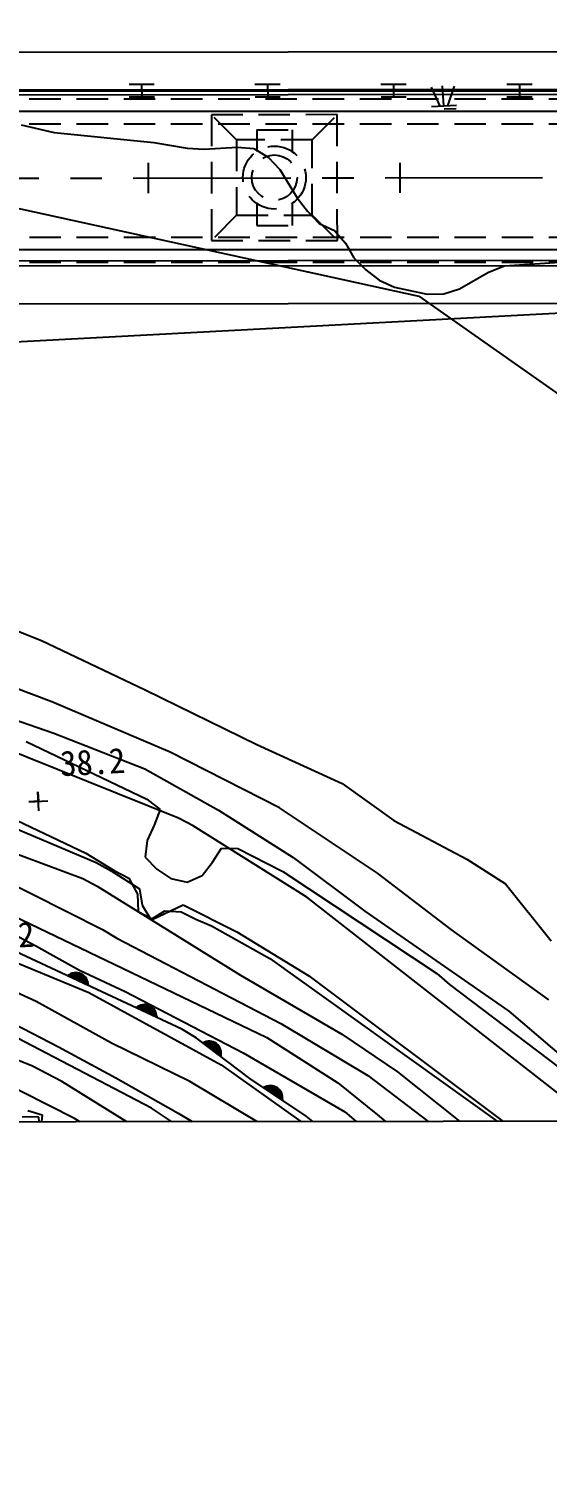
# Model space of a CAD drawing. Header units: millimetres. Extents: x 18534 to 19330, y 1103 to 1810.
# Drawn here: x 19168.9 to 19210.1, y 1371.9 to 1485.4 of the extents above; entities that cross this region are included whole.
import ezdxf
from ezdxf.xclip import XClip

# ---------------------------------------------------------------- set-up
doc = ezdxf.new("R2010")
doc.units = ezdxf.units.MM
doc.header["$LTSCALE"] = 10
doc.header["$MEASUREMENT"] = 0
doc.header["$XCLIPFRAME"] = 2
for name, pattern in [('CENTER', [2, 1.25, -0.25, 0.25, -0.25]), ('DASHED2', [0.375, 0.25, -0.125]), ('HIDDEN', [0.375, 0.25, -0.125])]:
    doc.linetypes.add(name, pattern=pattern)
for name, color, linetype in [('TN-CABL', 4, 'Continuous'), ('TZ-BASE', 253, 'Continuous'), ('TZ-CABL', 4, 'Continuous')]:
    doc.layers.add(name, color=color, linetype=linetype)
doc.layers.add('TX-PAPR', color=2, linetype='Continuous', plot=False)
doc.styles.add('GUL', font='GulimChe.ttf')
doc.linetypes.add('ZIGZAG', pattern='A,0.0001,-0.2,[131,ltypeshp.shx,S=0.2,R=0,X=-0.2,Y=0],-0.4,[131,ltypeshp.shx,S=0.2,R=180,X=0.2,Y=0],-0.2', length=0.8001)

# ---------------------------------------------------------------- blocks, each defined once
blk = doc.blocks.new('JD-FGHFH5FN')
at = {"layer": 'TZ-BASE'}
for p, q in [((500.63, 10.48), (699.99, 10.67)), ((558.46, 7.96), (560.46, 7.96)), ((559.46, 7.96), (559.47, 6.96)), ((568.46, 7.96), (570.46, 7.96)), ((569.46, 7.96), (569.47, 6.96)), ((578.46, 7.96), (580.46, 7.96)), ((579.46, 7.96), (579.47, 6.96)), ((588.46, 7.96), (590.46, 7.96)), ((589.46, 7.96), (589.47, 6.96)), ((469.46, 7.45), (699.99, 7.46)), ((530.04, 7.51), (609.94, 7.59)), ((530.04, 7.11), (609.94, 7.19)), ((558.47, 6.96), (560.47, 6.96)), ((568.47, 6.96), (570.47, 6.96)), ((578.47, 6.96), (580.47, 6.96)), ((582.45, 7.73, 37.1), (583.14, 6.23, 37.1)), ((583.46, 6.25, 37.1), (583.35, 7.85, 37.1)), ((583.78, 6.26, 37.1), (584.3, 7.81, 37.1)), ((588.47, 6.96), (590.47, 6.96)), ((582.47, 6.19, 37.1), (584.45, 6.3, 37.1)), ((583.47, 6.02, 37.1), (584.44, 6.05, 37.1)), ((549.89, 4.74, 36.99), (552.51, 4.12, 36.99)), ((552.51, 4.12, 36.99), (560.43, 3.33, 36.99)), ((560.43, 3.33, 36.99), (563.08, 2.88, 36.99)), ((563.08, 2.88, 36.99), (564.4, 2.81, 36.99)), ((564.4, 2.81, 36.99), (567.06, 2.97, 36.99)), ((567.06, 2.97, 36.99), (568.38, 2.86, 36.99)), ((568.38, 2.86, 36.99), (569.51, 2.16, 36.99)), ((530.77, 2.25, 1.89), (581.47, -8.88, 1.89)), ((560, -0.69), (560, 1.71)), ((569.51, 2.16, 36.99), (570.43, 1.19, 36.99)), ((570.43, 1.19, 36.99), (571.8, -1.07, 36.99)), ((580, -0.67), (580, 1.73)), ((571.8, -1.07, 36.99), (572.64, -2.13, 36.99)), ((572.64, -2.13, 36.99), (573.56, -3.09, 36.99)), ((573.56, -3.09, 36.99), (574.77, -3.65, 36.99)), ((574.77, -3.65, 36.99), (575.64, -4.66, 36.99)), ((700, -4.54), (0.04, -41.74)), ((575.64, -4.66, 36.99), (576.31, -5.82, 36.99)), ((530.06, -6.09), (609.96, -6.01)), ((530.06, -6.49), (609.96, -6.41)), ((576.31, -5.82, 36.99), (577.27, -6.78, 36.99)), ((577.27, -6.78, 36.99), (578.32, -7.61, 36.99)), ((587.01, -6.96, 36.99), (588.26, -6.47, 36.99)), ((588.26, -6.47, 36.99), (592.28, -6.2, 36.99)), ((578.32, -7.61, 36.99), (579.53, -8.17, 36.99)), ((584.7, -8.29, 36.99), (587.01, -6.96, 36.99)), ((579.53, -8.17, 36.99), (582.13, -8.71, 36.99)), ((581.47, -8.88, 1.89), (627.62, -41.36, 1.89)), ((582.13, -8.71, 36.99), (583.45, -8.7, 36.99)), ((583.45, -8.7, 36.99), (584.7, -8.29, 36.99)), ((500.65, -9.52), (700.01, -9.33)), ((543.43, -33.06, 36.99), (551.51, -36.25, 36.99)), ((551.51, -36.25, 36.99), (559.75, -40.17, 36.99)), ((552.34, -41.12, 37.43), (543.02, -37.63, 37.43)), ((559.75, -40.17, 36.99), (568.62, -44.51, 36.99)), ((546.04, -41.36, 37.84), (552.5, -43.61, 37.84)), ((561.72, -45.12, 37.43), (552.34, -41.12, 37.43)), ((562.39, -50.35, 37.99), (542.49, -42.35, 37.99)), ((552.5, -43.61, 37.84), (559.72, -46.44, 37.84)), ((550.3, -44.28, 37.99), (559.88, -48.85, 37.99)), ((570.42, -49.55, 37.43), (561.72, -45.12, 37.43)), ((568.62, -44.51, 36.99), (575.38, -47.62, 36.99)), ((559.72, -46.44, 37.84), (565.57, -49.73, 37.84)), ((575.38, -47.62, 36.99), (579.49, -50.55, 36.99)), ((543.49, -48.66, 41), (555.86, -53.89, 41)), ((551.22, -48.27, 38.19), (551.26, -49.02, 38.19)), ((551.3, -49.77, 38.19), (551.22, -48.27, 38.19)), ((546.61, -49.13, 36.99), (555.03, -53.14, 36.99)), ((550.51, -49.06, 38.19), (552.01, -48.98, 38.19)), ((551.26, -49.02, 38.19), (550.51, -49.06, 38.19)), ((559.88, -48.85, 37.99), (560.93, -49.68, 37.99)), ((560.93, -49.68, 37.99), (560.46, -50.93, 37.99)), ((565.57, -49.73, 37.84), (571.48, -53.49, 37.84)), ((578.19, -54.73, 37.43), (570.42, -49.55, 37.43)), ((560.46, -50.93, 37.99), (559.9, -52.14, 37.99)), ((563.56, -50.96, 37.99), (562.39, -50.35, 37.99)), ((572.58, -56.64, 37.99), (563.56, -50.96, 37.99)), ((579.49, -50.55, 36.99), (585.29, -53.62, 36.99)), ((540.94, -51.45, 41), (556.36, -59.22, 41)), ((559.9, -52.14, 37.99), (559.74, -53.46, 37.99)), ((548.54, -52.82, 39.99), (554.78, -55.17, 39.99)), ((555.03, -53.14, 36.99), (557.28, -54.52, 36.99)), ((565.1, -53.87, 37.99), (565.8, -52.75, 37.99)), ((565.8, -52.75, 37.99), (567.11, -52.78, 37.99)), ((567.11, -52.78, 37.99), (570.66, -54.59, 37.99)), ((531.56, -54.46, 43.99), (555.27, -64.22, 43.99)), ((539.4, -53.4, 41.99), (569.41, -67.79, 41.99)), ((555.86, -53.89, 41), (557.03, -54.54, 41)), ((559.74, -53.46, 37.99), (560.66, -54.42, 37.99)), ((560.66, -54.42, 37.99), (561.79, -55.16, 37.99)), ((564.27, -54.92, 37.99), (565.1, -53.87, 37.99)), ((571.48, -53.49, 37.84), (577.19, -57.75, 37.84)), ((585.29, -53.62, 36.99), (588.35, -55.59, 36.99)), ((554.78, -55.17, 39.99), (555.94, -55.77, 39.99)), ((557.03, -54.54, 41), (559.28, -55.98, 41)), ((557.28, -54.52, 36.99), (558.45, -55.13, 36.99)), ((558.45, -55.13, 36.99), (559.12, -56.41, 36.99)), ((561.79, -55.16, 37.99), (563.07, -55.46, 37.99)), ((563.07, -55.46, 37.99), (564.27, -54.92, 37.99)), ((570.66, -54.59, 37.99), (582.89, -62.72, 37.99)), ((584.05, -59.2, 37.43), (578.19, -54.73, 37.43)), ((588.35, -55.59, 36.99), (591.97, -60.11, 36.99)), ((555.94, -55.77, 39.99), (567.3, -62.85, 39.99)), ((559.12, -56.41, 36.99), (559.18, -57.77, 36.99)), ((559.28, -55.98, 41), (559.51, -57.28, 41)), ((598.92, -77.24, 37.99), (572.58, -56.64, 37.99)), ((559.18, -57.77, 36.99), (560.34, -58.38, 36.99)), ((559.51, -57.28, 41), (560.18, -58.43, 41)), ((560.18, -58.43, 41), (561.29, -57.73, 41)), ((560.34, -58.38, 36.99), (562.75, -57.26, 36.99)), ((561.29, -57.73, 41), (562.6, -57.8, 41)), ((562.6, -57.8, 41), (563.77, -58.4, 41)), ((562.75, -57.26, 36.99), (567.01, -59.39, 36.99)), ((577.19, -57.75, 37.84), (583.16, -61.91, 37.84)), ((547.53, -58.65, 42.99), (551.07, -60.51, 42.99)), ((563.77, -58.4, 41), (565.02, -58.92, 41)), ((565.02, -58.92, 41), (569.65, -61.51, 41)), ((562.66, -67.12, 42.99), (545.75, -59.25, 42.99)), ((556.36, -59.22, 41), (557.49, -59.91, 41)), ((557.49, -59.91, 41), (570.5, -66.69, 41)), ((567.01, -59.39, 36.99), (572.73, -62.9, 36.99)), ((591.79, -64.81, 37.43), (584.05, -59.2, 37.43)), ((551.07, -60.51, 42.99), (554.53, -62.45, 42.99)), ((551.08, -64.93, 38.06), (544.55, -61.93, 38.06)), ((569.65, -61.51, 41), (589.34, -75.62, 41)), ((583.16, -61.91, 37.84), (588.63, -65.7, 37.84)), ((555.22, -63.66, 42.99), (553.58, -62.9, 42.99)), ((554.27, -62.64, 42.99), (553.59, -62.89, 42.99)), ((553.66, -62.84, 42.99), (553.7, -62.95, 42.99)), ((554.56, -62.7, 42.99), (553.77, -62.98, 42.99)), ((553.79, -62.75, 42.99), (553.89, -63.04, 42.99)), ((553.92, -62.69, 42.99), (554.08, -63.13, 42.99)), ((554.75, -62.79, 42.99), (553.96, -63.07, 42.99)), ((554.07, -62.66, 42.99), (554.28, -63.22, 42.99)), ((554.9, -62.89, 42.99), (554.16, -63.16, 42.99)), ((554.23, -62.64, 42.99), (554.47, -63.31, 42.99)), ((555.01, -63.01, 42.99), (554.35, -63.25, 42.99)), ((554.39, -62.65, 42.99), (554.66, -63.4, 42.99)), ((554.53, -62.45, 42.99), (558.16, -64.13, 42.99)), ((555.09, -63.14, 42.99), (554.54, -63.34, 42.99)), ((554.56, -62.7, 42.99), (554.85, -63.49, 42.99)), ((555.16, -63.28, 42.99), (554.73, -63.43, 42.99)), ((554.76, -62.79, 42.99), (555.05, -63.58, 42.99)), ((555.2, -63.42, 42.99), (554.92, -63.52, 42.99)), ((554.99, -62.99, 42.99), (555.22, -63.61, 42.99)), ((567.3, -62.85, 39.99), (575.35, -67.53, 39.99)), ((572.73, -62.9, 36.99), (590.23, -76.01, 36.99)), ((582.89, -62.72, 37.99), (583.9, -63.59, 37.99)), ((555.22, -63.57, 42.99), (555.12, -63.61, 42.99)), ((555.27, -64.22, 43.99), (565.78, -69.97, 43.99)), ((558.16, -64.13, 42.99), (567.53, -69.01, 42.99)), ((583.9, -63.59, 37.99), (593.51, -70.87, 37.99)), ((554.14, -74.22, 41.99), (536.34, -65.28, 41.99)), ((547.48, -65.74, 41.26), (552.87, -68.53, 41.26)), ((557.06, -68.25, 38.06), (551.08, -64.93, 38.06)), ((560.66, -66.19, 42.99), (559.02, -65.43, 42.99)), ((559.71, -65.17, 42.99), (559.03, -65.42, 42.99)), ((559.1, -65.37, 42.99), (559.14, -65.48, 42.99)), ((560, -65.23, 42.99), (559.21, -65.52, 42.99)), ((559.23, -65.29, 42.99), (559.33, -65.57, 42.99)), ((559.36, -65.23, 42.99), (559.52, -65.66, 42.99)), ((560.19, -65.32, 42.99), (559.4, -65.61, 42.99)), ((559.51, -65.19, 42.99), (559.72, -65.75, 42.99)), ((560.33, -65.43, 42.99), (559.59, -65.7, 42.99)), ((559.66, -65.17, 42.99), (559.91, -65.84, 42.99)), ((560.45, -65.54, 42.99), (559.79, -65.78, 42.99)), ((559.83, -65.19, 42.99), (560.1, -65.93, 42.99)), ((560.53, -65.67, 42.99), (559.98, -65.87, 42.99)), ((560, -65.23, 42.99), (560.29, -66.02, 42.99)), ((560.6, -65.81, 42.99), (560.17, -65.96, 42.99)), ((560.2, -65.32, 42.99), (560.48, -66.11, 42.99)), ((560.43, -65.53, 42.99), (560.66, -66.14, 42.99)), ((588.63, -65.7, 37.84), (593.14, -69.57, 37.84)), ((560.64, -65.95, 42.99), (560.36, -66.05, 42.99)), ((560.66, -66.11, 42.99), (560.56, -66.14, 42.99)), ((570.5, -66.69, 41), (577.43, -70.81, 41)), ((560.24, -73.42, 43.99), (549.6, -67.85, 43.99)), ((563.79, -67.82, 42.99), (562.66, -67.12, 42.99)), ((568.05, -71.05, 42.99), (563.79, -67.82, 42.99)), ((564.84, -68.09, 42.99), (564.93, -68.68, 42.99)), ((569.41, -67.79, 41.99), (575.04, -71.4, 41.99)), ((575.35, -67.53, 39.99), (579.78, -70.53, 39.99)), ((552.87, -68.53, 41.26), (557.4, -71, 41.26)), ((563.29, -71.3, 38.06), (557.06, -68.25, 38.06)), ((565.75, -69.3, 42.99), (564.32, -68.22, 42.99)), ((565.04, -68.11, 42.99), (564.33, -68.21, 42.99)), ((564.4, -68.17, 42.99), (564.42, -68.29, 42.99)), ((565.32, -68.23, 42.99), (564.48, -68.34, 42.99)), ((564.55, -68.12, 42.99), (564.59, -68.42, 42.99)), ((565.48, -68.35, 42.99), (564.65, -68.47, 42.99)), ((564.69, -68.09, 42.99), (564.76, -68.55, 42.99)), ((565.6, -68.49, 42.99), (564.82, -68.6, 42.99)), ((565.68, -68.63, 42.99), (564.99, -68.73, 42.99)), ((565, -68.1, 42.99), (565.1, -68.81, 42.99)), ((565.16, -68.15, 42.99), (565.26, -68.93, 42.99)), ((565.74, -68.77, 42.99), (565.16, -68.85, 42.99)), ((565.32, -68.23, 42.99), (565.43, -69.06, 42.99)), ((565.77, -68.92, 42.99), (565.33, -68.98, 42.99)), ((565.49, -68.36, 42.99), (565.6, -69.19, 42.99)), ((565.78, -69.07, 42.99), (565.5, -69.11, 42.99)), ((565.67, -68.61, 42.99), (565.76, -69.26, 42.99)), ((565.77, -69.22, 42.99), (565.67, -69.24, 42.99)), ((567.53, -69.01, 42.99), (575.59, -73.69, 42.99)), ((550.8, -70.07, 42.99), (549.55, -69.56, 42.99)), ((553.13, -71.28, 42.99), (550.8, -70.07, 42.99)), ((565.78, -69.97, 43.99), (580.08, -80.15, 43.99)), ((562.19, -76.92, 42.99), (553.13, -71.28, 42.99)), ((557.4, -71, 41.26), (562.35, -73.8, 41.26)), ((570.04, -75.34, 38.06), (563.29, -71.3, 38.06)), ((572.53, -74.04, 42.99), (568.05, -71.05, 42.99)), ((575.04, -71.4, 41.99), (578.18, -73.93, 41.99)), ((577.43, -70.81, 41), (587, -78.13, 41)), ((579.78, -70.53, 39.99), (591.28, -79.65, 39.99)), ((570.64, -72.78, 42.99), (569.15, -71.78, 42.99)), ((569.86, -71.63, 42.99), (569.16, -71.77, 42.99)), ((569.23, -71.73, 42.99), (569.25, -71.85, 42.99)), ((570.14, -71.73, 42.99), (569.32, -71.89, 42.99)), ((569.37, -71.67, 42.99), (569.43, -71.97, 42.99)), ((570.32, -71.85, 42.99), (569.49, -72.01, 42.99)), ((569.51, -71.63, 42.99), (569.6, -72.08, 42.99)), ((569.66, -71.62, 42.99), (569.78, -72.2, 42.99)), ((570.44, -71.98, 42.99), (569.67, -72.13, 42.99)), ((569.82, -71.62, 42.99), (569.96, -72.32, 42.99)), ((570.53, -72.11, 42.99), (569.84, -72.25, 42.99)), ((569.98, -71.66, 42.99), (570.13, -72.44, 42.99)), ((570.6, -72.25, 42.99), (570.02, -72.36, 42.99)), ((570.14, -71.73, 42.99), (570.31, -72.56, 42.99)), ((570.64, -72.4, 42.99), (570.2, -72.48, 42.99)), ((570.32, -71.85, 42.99), (570.48, -72.67, 42.99)), ((570.66, -72.54, 42.99), (570.37, -72.6, 42.99)), ((570.52, -72.09, 42.99), (570.65, -72.73, 42.99)), ((550.42, -73.59, 40.38), (551.57, -73.93, 40.38)), ((569.23, -79.41, 43.99), (560.24, -73.42, 43.99)), ((570.65, -72.7, 42.99), (570.55, -72.72, 42.99)), ((575.59, -73.69, 42.99), (605.81, -99.81, 42.99)), ((551.29, -74.12, 40.99), (549.97, -74.1, 40.99)), ((551.57, -73.93, 40.38), (551.25, -76.44, 40.38)), ((551.39, -75.43, 40.99), (551.29, -74.12, 40.99)), ((566.38, -82.47, 41.99), (554.14, -74.22, 41.99)), ((562.35, -73.8, 41.26), (567.66, -77.02, 41.26)), ((605.6, -101.09, 42.99), (572.53, -74.04, 42.99)), ((578.18, -73.93, 41.99), (582.28, -77.38, 41.99))]:
    blk.add_line(p, q, dxfattribs=at)
at = {"layer": 'TZ-BASE', "linetype": 'DASHED2'}
for p, q in [((574.99, 5.55), (565, 5.54)), ((565, 5.54), (565, -4.46)), ((567, 3.55), (565, 5.54)), ((573, 3.55), (574.99, 5.55)), ((575, -4.45), (574.99, 5.55)), ((567, 3.55), (567, -2.45)), ((573, 3.55), (567, 3.55)), ((568.6, 4.35), (568.6, 2.62)), ((568.6, 4.35), (571.4, 4.35)), ((571.4, 4.35), (571.4, 2.62)), ((573, -2.45), (573, 3.55)), ((568.6, -1.52), (568.6, -3.25)), ((571.4, -1.52), (571.4, -3.25)), ((567, -2.45), (565, -4.46)), ((567, -2.45), (573, -2.45)), ((568.6, -3.25), (571.4, -3.25)), ((573, -2.45), (575, -4.45)), ((565, -4.46), (575, -4.45))]:
    blk.add_line(p, q, dxfattribs=at)
at = {"layer": 'TZ-BASE', "linetype": 'CENTER'}
blk.add_lwpolyline([(0, 0), (101.2, 0.09), (298.8, 0.27), (498.8, 0.46), (700, 0.64)], dxfattribs=at)
at = {"layer": 'TZ-BASE', "linetype": 'DASHED2'}
for radius in [2.5, 1.8]:
    blk.add_circle((570, 0.55), radius, dxfattribs=at)
at = {"layer": 'TZ-BASE'}
for centre, start, end in [((554.24, -63.62, 42.99), 357.657, 132.4173), ((559.68, -66.15, 42.99), 357.657, 132.4173), ((564.81, -69.06, 42.99), 345.4984, 120.2587), ((569.68, -72.59, 42.99), 348.7798, 123.5401)]:
    blk.add_arc(centre, 0.975, start, end, dxfattribs=at)
at = {"layer": 'TZ-BASE', "style": 'GUL'}
for s, p in [('38.2', (553.04, -47.03, 39.98)), ('44.2', (545.82, -60.85, 39.98))]:
    blk.add_text(s, height=2, rotation=3.042, dxfattribs=at).set_placement(p)

msp = doc.modelspace()

# ---------------------------------------------------------------- linework, layer by layer
at = {"layer": 'TN-CABL', "linetype": 'ZIGZAG', "ltscale": 0.5}
for points in [[(18970.41, 1478.79), (19318.36, 1478.79)], [(18970.42, 1467.79), (19318.37, 1467.79)]]:
    msp.add_lwpolyline(points, dxfattribs=at)
at = {"layer": 'TX-PAPR'}
msp.add_lwpolyline([(18618.3, 1547.97), (19318.3, 1548.61), (19318.44, 1398.61), (18618.44, 1397.97)], close=True, dxfattribs=at)
at = {"layer": 'TZ-CABL', "linetype": 'HIDDEN'}
for points in [[(18970.16, 1479.79), (19318.36, 1479.79)], [(18970.41, 1478.79), (19318.36, 1478.79)], [(18970.16, 1477.79), (19318.36, 1477.79)], [(18970.17, 1468.79), (19318.37, 1468.79)], [(18970.42, 1467.79), (19318.37, 1467.79)], [(18970.17, 1466.79), (19318.37, 1466.79)]]:
    msp.add_lwpolyline(points, dxfattribs=at)

# ---------------------------------------------------------------- block references
at = {"layer": 'TZ-BASE'}
ref = msp.add_blockref('JD-FGHFH5FN', (18618.37, 1472.97), dxfattribs=at)
XClip(ref).set_block_clipping_path([(-0.06892623, 74.9999684505), (699.9307781647, 75.6432796843), (700.0686306225, -74.3566569714), (0.06892623, -74.9999684505)])

doc.saveas('drawing.dxf')
